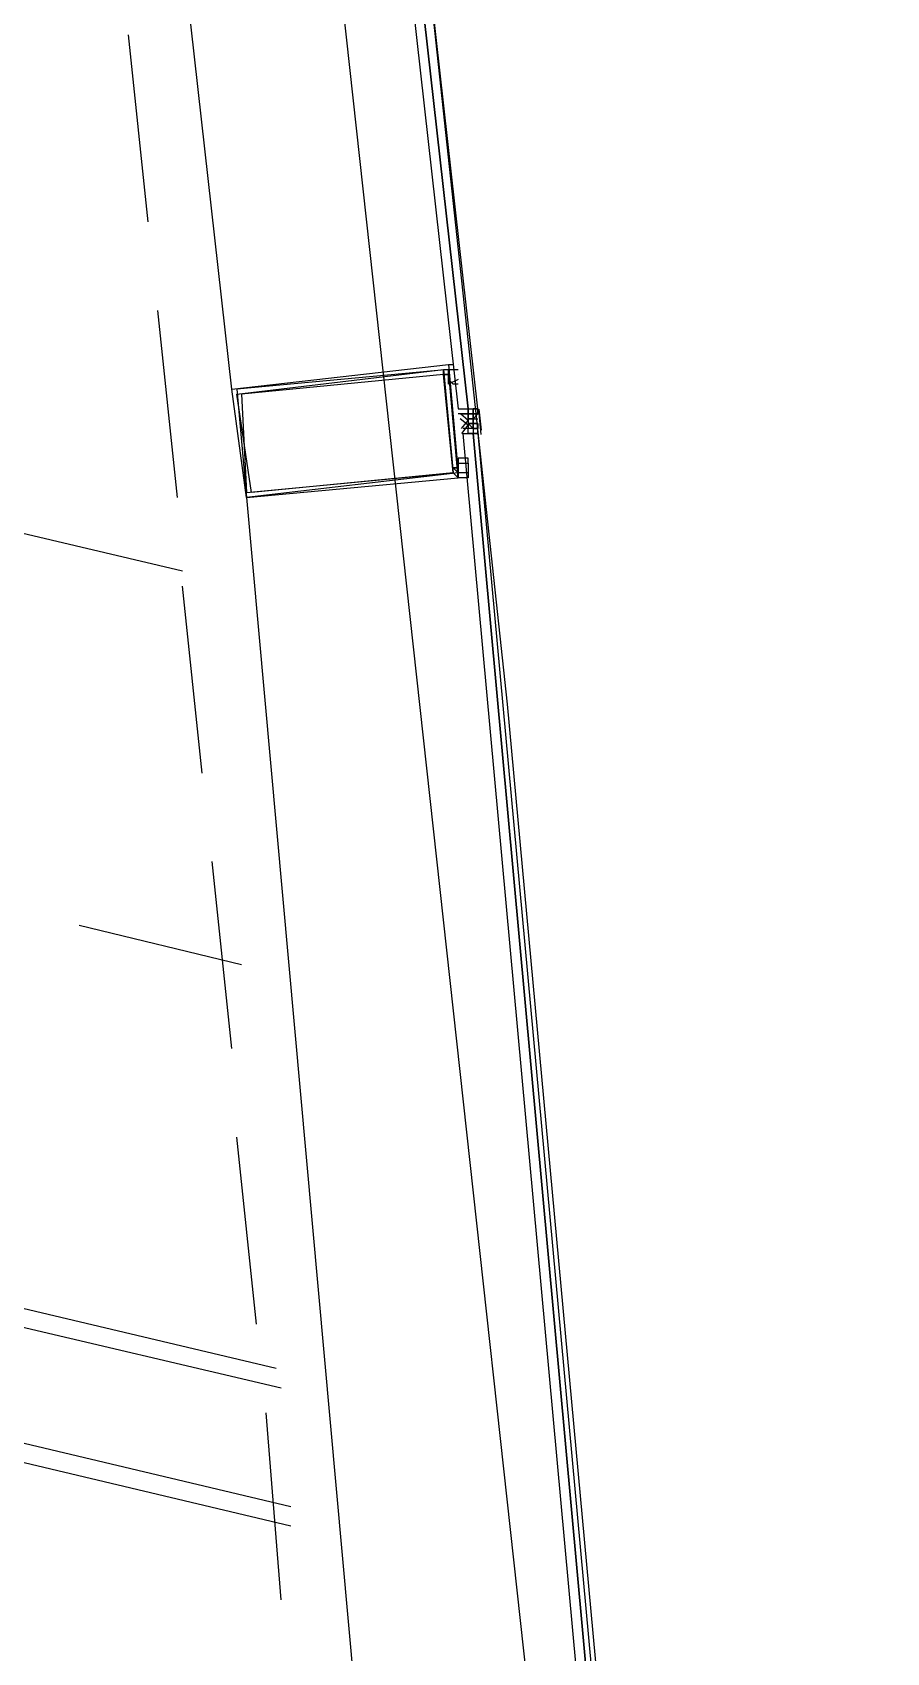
# Model space of a CAD drawing. Header units: feet. Extents: x -84 to 198, y -22 to 181.
# Drawn here: x 135.993 to 138.307, y 123.488 to 127.878 of the extents above; entities that cross this region are included whole.
import ezdxf

# ---------------------------------------------------------------- set-up
doc = ezdxf.new("R2010")
doc.units = ezdxf.units.FT
doc.layers.add('A-AREA-UNIDAD', color=30, linetype='CONTINUOUS')
doc.layers.add('A-LINEA', color=7, linetype='CONTINUOUS')

msp = doc.modelspace()

# ---------------------------------------------------------------- linework, layer by layer
at = {"layer": 'A-AREA-UNIDAD'}
msp.add_lwpolyline([(123.04, 112.4089), (137.28, 109.0133), (137.52, 109.2089), (137.472, 111.0578), (138.048, 111.0933), (137.36, 123.1644), (136.128, 134.3822), (134.72, 143.2533)], dxfattribs=at)
at = {"layer": 'A-LINEA'}
for p, q in [((136.5333, 126.9111), (136.12, 130.5911)), ((136.3067, 127.3644), (136.2533, 127.8711)), ((120.5733, 127.6978), (136.6933, 123.8844)), ((136.6933, 123.8311), (120.5067, 127.6578)), ((136.3867, 126.6178), (136.3333, 127.1244)), ((136.4, 126.4178), (133.4667, 127.1111)), ((137.12, 126.9511), (137.12, 126.9511)), ((137.1467, 126.9778), (137.1467, 126.9778)), ((137.1467, 126.9511), (137.1467, 126.9511)), ((137.1467, 126.9511), (137.1467, 126.9511)), ((137.1467, 126.9378), (137.1467, 126.9378)), ((137.1467, 126.9378), (137.1467, 126.9378)), ((137.1467, 126.8578), (137.1467, 126.8578)), ((137.1467, 126.8444), (137.1467, 126.8444)), ((137.16, 126.8578), (137.16, 126.8578)), ((137.16, 126.8578), (137.1733, 126.8578)), ((137.16, 126.8578), (137.16, 126.8578)), ((137.16, 126.8578), (137.16, 126.8578)), ((137.16, 126.8578), (137.16, 126.8578)), ((137.16, 126.8578), (137.16, 126.8578)), ((137.16, 126.8578), (137.16, 126.8578)), ((137.16, 126.8578), (137.16, 126.8578)), ((137.16, 126.8578), (137.16, 126.8578)), ((137.16, 126.8578), (137.16, 126.8578)), ((137.16, 126.8578), (137.16, 126.8578)), ((137.16, 126.8578), (137.16, 126.8578)), ((137.16, 126.8578), (137.16, 126.8578)), ((137.16, 126.8444), (137.16, 126.8444)), ((137.16, 126.8444), (137.1733, 126.8444)), ((137.16, 126.8444), (137.16, 126.8444)), ((137.1733, 126.8444), (137.16, 126.8444)), ((137.1733, 126.8444), (137.16, 126.8444)), ((137.16, 126.8444), (137.16, 126.8444)), ((137.16, 126.8444), (137.16, 126.8444)), ((137.16, 126.8444), (137.16, 126.8444)), ((137.16, 126.8444), (137.16, 126.8444)), ((137.16, 126.8444), (137.16, 126.8444)), ((137.16, 126.8444), (137.16, 126.8444)), ((137.1733, 126.8578), (137.1733, 126.8578)), ((137.1733, 126.8578), (137.1733, 126.8578)), ((137.1733, 126.8578), (137.1733, 126.8578)), ((137.1733, 126.8578), (137.1733, 126.8578)), ((137.1733, 126.8578), (137.1733, 126.8578)), ((137.1733, 126.8578), (137.1733, 126.8578)), ((137.1733, 126.8578), (137.1733, 126.8444)), ((137.1733, 126.8578), (137.1733, 126.8578)), ((137.1733, 126.8578), (137.1733, 126.8578)), ((137.1733, 126.8578), (137.1733, 126.8578)), ((137.1733, 126.8444), (137.1733, 126.8578)), ((137.1733, 126.8578), (137.1733, 126.8578)), ((137.1733, 126.8578), (137.1733, 126.8578)), ((137.1733, 126.8578), (137.1733, 126.8578)), ((137.1733, 126.8578), (137.1733, 126.8578)), ((137.1733, 126.8444), (137.1733, 126.8444)), ((137.1733, 126.8444), (137.1733, 126.8444)), ((137.1733, 126.8444), (137.1733, 126.8444)), ((137.1733, 126.8444), (137.1733, 126.8444)), ((137.1733, 126.8444), (137.1733, 126.8444)), ((137.1733, 126.8444), (137.1733, 126.8444)), ((137.1733, 126.8444), (137.1733, 126.8444)), ((137.1733, 126.8444), (137.1733, 126.8311)), ((137.1733, 126.8444), (137.1733, 126.8444)), ((137.1733, 126.8444), (137.1733, 126.8444)), ((137.1733, 126.8444), (137.1733, 126.8444)), ((137.1733, 126.8444), (137.1733, 126.8444)), ((137.1733, 126.8444), (137.1733, 126.8444)), ((137.1733, 126.8444), (137.1733, 126.8444)), ((137.1733, 126.8444), (137.1733, 126.8444)), ((137.1733, 126.8444), (137.1733, 126.8311)), ((137.1733, 126.8444), (137.1733, 126.8444)), ((137.1733, 126.8444), (137.1733, 126.8444)), ((137.1733, 126.8444), (137.1733, 126.8444)), ((137.1733, 126.8444), (137.1733, 126.8444)), ((137.1733, 126.8444), (137.1733, 126.8444)), ((137.1733, 126.8444), (137.1733, 126.8444)), ((137.1733, 126.8444), (137.1733, 126.8444)), ((137.1733, 126.8444), (137.1733, 126.8444)), ((137.1733, 126.8444), (137.1733, 126.8444)), ((137.1733, 126.8311), (137.1733, 126.8444)), ((137.1733, 126.8444), (137.1733, 126.8444)), ((137.1733, 126.8311), (137.1733, 126.8444)), ((137.1733, 126.8444), (137.1733, 126.8444)), ((137.1733, 126.8444), (137.1733, 126.8444)), ((137.1733, 126.8444), (137.1867, 126.8444)), ((137.1733, 126.8444), (137.1733, 126.8444)), ((137.1733, 126.8444), (137.1733, 126.8444)), ((137.1733, 126.8444), (137.1733, 126.8311)), ((137.1733, 126.8444), (137.1733, 126.8444)), ((137.1733, 126.8311), (137.1733, 126.8444)), ((137.1733, 126.8444), (137.1733, 126.8444)), ((137.1733, 126.8444), (137.1733, 126.8444)), ((137.1733, 126.8444), (137.1733, 126.8444)), ((137.1733, 126.8444), (137.1733, 126.8444)), ((137.1733, 126.8444), (137.1733, 126.8444)), ((137.1733, 126.8444), (137.1733, 126.8444)), ((137.1733, 126.8444), (137.1733, 126.8444)), ((137.1733, 126.8444), (137.1733, 126.8444)), ((137.1733, 126.8444), (137.1733, 126.8444)), ((137.1733, 126.8444), (137.1733, 126.8444)), ((137.1733, 126.8444), (137.1733, 126.8444)), ((137.1733, 126.8311), (137.1733, 126.8444)), ((137.1733, 126.8444), (137.1733, 126.8444)), ((137.1867, 126.8311), (137.1733, 126.8311)), ((137.1733, 126.8311), (137.1733, 126.8178)), ((137.1733, 126.8311), (137.1733, 126.8311)), ((137.1733, 126.8311), (137.1733, 126.8311)), ((137.1733, 126.8311), (137.1733, 126.8311)), ((137.1733, 126.8311), (137.1733, 126.8311)), ((137.1733, 126.8311), (137.1733, 126.8311)), ((137.1733, 126.8311), (137.1733, 126.8311)), ((137.1733, 126.8311), (137.1733, 126.8311)), ((137.1733, 126.8311), (137.1867, 126.8311)), ((137.1733, 126.8311), (137.1733, 126.8311)), ((137.1733, 126.8311), (137.1733, 126.8311)), ((137.1733, 126.8311), (137.1733, 126.8311)), ((137.1733, 126.8311), (137.1733, 126.8311)), ((137.1733, 126.8311), (137.1733, 126.8311)), ((137.1733, 126.8311), (137.1733, 126.8311)), ((137.1733, 126.8311), (137.1733, 126.8311)), ((137.1733, 126.8311), (137.1733, 126.8311)), ((137.1733, 126.8311), (137.1733, 126.8311)), ((137.1867, 126.8311), (137.1733, 126.8311)), ((137.1733, 126.8311), (137.1733, 126.8311)), ((137.1733, 126.8311), (137.1733, 126.8311)), ((137.1733, 126.8311), (137.1733, 126.8311)), ((137.1733, 126.8311), (137.1733, 126.8311)), ((137.1733, 126.8311), (137.1733, 126.8311)), ((137.1867, 126.8311), (137.1733, 126.8311)), ((137.1733, 126.8311), (137.1733, 126.8311)), ((137.1867, 126.8311), (137.1733, 126.8311)), ((137.1733, 126.8311), (137.1733, 126.8311)), ((137.1733, 126.8311), (137.1733, 126.8311)), ((137.1733, 126.8311), (137.1733, 126.8311)), ((137.1733, 126.8311), (137.1733, 126.8311)), ((137.1733, 126.8178), (137.1733, 126.8178)), ((137.1733, 126.8178), (137.1733, 126.8178)), ((137.1733, 126.8178), (137.1733, 126.8178)), ((137.1733, 126.8178), (137.1733, 126.8178)), ((137.1733, 126.8178), (137.1733, 126.8044)), ((137.1733, 126.8178), (137.1733, 126.8178)), ((137.1733, 126.8178), (137.1733, 126.8178)), ((137.1733, 126.8178), (137.1733, 126.8178)), ((137.1733, 126.8178), (137.1733, 126.8178)), ((137.1733, 126.8178), (137.1733, 126.8178)), ((137.1733, 126.8178), (137.1733, 126.8178)), ((137.1867, 126.8178), (137.1733, 126.8178)), ((137.1867, 126.8178), (137.1733, 126.8178)), ((137.1733, 126.8178), (137.1733, 126.8178)), ((137.1867, 126.8044), (137.1733, 126.8178)), ((137.1733, 126.8178), (137.1733, 126.8178)), ((137.1733, 126.8178), (137.1733, 126.8178)), ((137.1733, 126.8178), (137.1867, 126.8178)), ((137.1733, 126.8178), (137.1733, 126.8178)), ((137.1733, 126.8178), (137.1733, 126.8178)), ((137.1733, 126.8178), (137.1733, 126.8178)), ((137.1733, 126.8178), (137.1733, 126.8178)), ((137.1733, 126.8178), (137.1867, 126.8178)), ((137.1733, 126.8178), (137.1867, 126.8178)), ((137.1733, 126.8178), (137.1733, 126.8178)), ((137.1733, 126.8178), (137.1733, 126.8178)), ((137.1733, 126.8178), (137.1733, 126.8178)), ((137.1867, 126.8178), (137.1733, 126.8178)), ((137.1867, 126.8178), (137.1733, 126.8178)), ((137.1733, 126.8178), (137.1733, 126.8178)), ((137.1733, 126.8178), (137.1733, 126.8178)), ((137.1867, 126.8178), (137.1733, 126.8178)), ((137.1867, 126.8178), (137.1733, 126.8178)), ((137.1733, 126.8178), (137.1733, 126.8044)), ((137.1733, 126.8178), (137.1733, 126.8044)), ((137.1867, 126.8578), (137.1867, 126.8578)), ((137.1867, 126.8578), (137.1867, 126.8578)), ((137.1867, 126.8578), (137.1867, 126.8578)), ((137.1867, 126.8578), (137.1867, 126.8578)), ((137.1867, 126.8578), (137.1867, 126.8578)), ((137.1867, 126.8578), (137.1867, 126.8578)), ((137.1867, 126.8578), (137.1867, 126.8578)), ((137.1867, 126.8578), (137.1867, 126.8578)), ((137.2, 126.8578), (137.1867, 126.8578)), ((137.1867, 126.8444), (137.1867, 126.8578)), ((137.1867, 126.8578), (137.1867, 126.8578)), ((137.1867, 126.8578), (137.1867, 126.8578)), ((137.1867, 126.8578), (137.1867, 126.8578)), ((137.1867, 126.8578), (137.1867, 126.8578)), ((137.2, 126.8578), (137.1867, 126.8578)), ((137.1867, 126.8444), (137.1867, 126.8578)), ((137.1867, 126.8578), (137.1867, 126.8578)), ((137.1867, 126.8578), (137.1867, 126.8578)), ((137.1867, 126.8578), (137.1867, 126.8578)), ((137.1867, 126.8444), (137.1867, 126.8578)), ((137.1867, 126.8578), (137.1867, 126.8578)), ((137.1867, 126.8578), (137.1867, 126.8578)), ((137.1867, 126.8578), (137.1867, 126.8578)), ((137.1867, 126.8444), (137.1867, 126.8444)), ((137.1867, 126.8444), (137.1867, 126.8444)), ((137.1867, 126.8444), (137.1867, 126.8444)), ((137.1867, 126.8444), (137.1867, 126.8444)), ((137.1867, 126.8444), (137.1867, 126.8444)), ((137.1867, 126.8444), (137.1867, 126.8444)), ((137.1867, 126.8444), (137.1867, 126.8444)), ((137.1867, 126.8444), (137.1867, 126.8444)), ((137.2, 126.8444), (137.1867, 126.8311)), ((137.1867, 126.8444), (137.1867, 126.8444)), ((137.1867, 126.8444), (137.1867, 126.8444)), ((137.1867, 126.8444), (137.1867, 126.8444)), ((137.1867, 126.8444), (137.1867, 126.8444)), ((137.1867, 126.8444), (137.1867, 126.8444)), ((137.1867, 126.8444), (137.1867, 126.8444)), ((137.1867, 126.8444), (137.1867, 126.8444)), ((137.1867, 126.8444), (137.1867, 126.8444)), ((137.1867, 126.8444), (137.1867, 126.8444)), ((137.1867, 126.8444), (137.1867, 126.8444)), ((137.2, 126.8444), (137.1867, 126.8444)), ((137.1867, 126.8444), (137.1867, 126.8444)), ((137.1867, 126.8444), (137.1867, 126.8444)), ((137.1867, 126.8444), (137.1867, 126.8444)), ((137.2, 126.8444), (137.1867, 126.8444)), ((137.1867, 126.8444), (137.1867, 126.8444)), ((137.1867, 126.8444), (137.1867, 126.8444)), ((137.1867, 126.8444), (137.1867, 126.8444)), ((137.1867, 126.8444), (137.1867, 126.8444)), ((137.2, 126.8444), (137.1867, 126.8444)), ((137.2, 126.8444), (137.1867, 126.8444)), ((137.1867, 126.8444), (137.1867, 126.8444)), ((137.1867, 126.8311), (137.1867, 126.8444)), ((137.1867, 126.8444), (137.1867, 126.8444)), ((137.1867, 126.8444), (137.1867, 126.8444)), ((137.1867, 126.8444), (137.1867, 126.8444)), ((137.1867, 126.8444), (137.1867, 126.8444)), ((137.1867, 126.8444), (137.1867, 126.8444)), ((137.1867, 126.8444), (137.1867, 126.8444)), ((137.1867, 126.8444), (137.1867, 126.8444)), ((137.1867, 126.8444), (137.1867, 126.8444)), ((137.1867, 126.8444), (137.1867, 126.8444)), ((137.1867, 126.8444), (137.1867, 126.8444)), ((137.1867, 126.8444), (137.1867, 126.8444)), ((137.1867, 126.8444), (137.1867, 126.8444)), ((137.1867, 126.8444), (137.1867, 126.8444)), ((137.1867, 126.8444), (137.1867, 126.8444)), ((137.1867, 126.8444), (137.1867, 126.8444)), ((137.1867, 126.8444), (137.1867, 126.8444)), ((137.1867, 126.8444), (137.1867, 126.8444)), ((137.1867, 126.8444), (137.1867, 126.8444)), ((137.1867, 126.8444), (137.1867, 126.8444)), ((137.1867, 126.8444), (137.1867, 126.8444)), ((137.2, 126.8444), (137.1867, 126.8444)), ((137.1867, 126.8444), (137.1867, 126.8444)), ((137.1867, 126.8444), (137.1867, 126.8311)), ((137.1867, 126.8311), (137.1867, 126.8311)), ((137.1867, 126.8311), (137.1867, 126.8311)), ((137.1867, 126.8311), (137.1867, 126.8311)), ((137.1867, 126.8311), (137.1867, 126.8311)), ((137.1867, 126.8311), (137.1867, 126.8311)), ((137.1867, 126.8311), (137.1867, 126.8311)), ((137.1867, 126.8311), (137.1867, 126.8311)), ((137.1867, 126.8311), (137.1867, 126.8311)), ((137.1867, 126.8311), (137.1867, 126.8311)), ((137.1867, 126.8311), (137.1867, 126.8311)), ((137.1867, 126.8311), (137.1867, 126.8311)), ((137.1867, 126.8311), (137.1867, 126.8311)), ((137.1867, 126.8311), (137.1867, 126.8311)), ((137.1867, 126.8311), (137.2, 126.8311)), ((137.1867, 126.8311), (137.1867, 126.8311)), ((137.1867, 126.8311), (137.1867, 126.8311)), ((137.1867, 126.8311), (137.1867, 126.8311)), ((137.1867, 126.8311), (137.1867, 126.8311)), ((137.1867, 126.8311), (137.1867, 126.8311)), ((137.1867, 126.8311), (137.1867, 126.8311)), ((137.1867, 126.8311), (137.1867, 126.8311)), ((137.1867, 126.8311), (137.1867, 126.8178)), ((137.1867, 126.8311), (137.1867, 126.8311)), ((137.1867, 126.8311), (137.1867, 126.8311)), ((137.1867, 126.8311), (137.1867, 126.8311)), ((137.1867, 126.8311), (137.1867, 126.8311)), ((137.1867, 126.8311), (137.1867, 126.8311)), ((137.1867, 126.8311), (137.1867, 126.8311)), ((137.1867, 126.8311), (137.1867, 126.8311)), ((137.1867, 126.8311), (137.1867, 126.8311)), ((137.1867, 126.8311), (137.1867, 126.8311)), ((137.1867, 126.8311), (137.1867, 126.8311)), ((137.1867, 126.8311), (137.1867, 126.8311)), ((137.1867, 126.8311), (137.1867, 126.8311)), ((137.1867, 126.8311), (137.1867, 126.8311)), ((137.1867, 126.8311), (137.1867, 126.8311)), ((137.1867, 126.8311), (137.1867, 126.8311)), ((137.1867, 126.8311), (137.1867, 126.8311)), ((137.1867, 126.8311), (137.1867, 126.8311)), ((137.1867, 126.8311), (137.1867, 126.8311)), ((137.1867, 126.8311), (137.1867, 126.8311)), ((137.1867, 126.8311), (137.1867, 126.8311)), ((137.1867, 126.8311), (137.1867, 126.8311)), ((137.1867, 126.8178), (137.1867, 126.8311)), ((137.1867, 126.8311), (137.1867, 126.8311)), ((137.1867, 126.8178), (137.1867, 126.8311)), ((137.1867, 126.8311), (137.1867, 126.8311)), ((137.1867, 126.8311), (137.1867, 126.8311)), ((137.1867, 126.8311), (137.1867, 126.8311)), ((137.1867, 126.8311), (137.1867, 126.8311)), ((137.1867, 126.8311), (137.1867, 126.8311)), ((137.1867, 126.8178), (137.1867, 126.8311)), ((137.1867, 126.8311), (137.1867, 126.8311)), ((137.1867, 126.8311), (137.1867, 126.8311)), ((137.1867, 126.8311), (137.1867, 126.8311)), ((137.1867, 126.8311), (137.1867, 126.8311)), ((137.1867, 126.8178), (137.1867, 126.8178)), ((137.1867, 126.8178), (137.1867, 126.8178)), ((137.1867, 126.8178), (137.1867, 126.8178)), ((137.1867, 126.8178), (137.1867, 126.8178)), ((137.1867, 126.8178), (137.1867, 126.8178)), ((137.1867, 126.8178), (137.1867, 126.8178)), ((137.1867, 126.8178), (137.2, 126.8178)), ((137.1867, 126.8178), (137.1867, 126.8178)), ((137.1867, 126.8178), (137.1867, 126.8178)), ((137.1867, 126.8178), (137.1867, 126.8178)), ((137.1867, 126.8178), (137.1867, 126.8178)), ((137.1867, 126.8178), (137.1867, 126.8178)), ((137.1867, 126.8178), (137.1867, 126.8178)), ((137.1867, 126.8178), (137.1867, 126.8044)), ((137.1867, 126.8178), (137.1867, 126.8178)), ((137.1867, 126.8178), (137.1867, 126.8178)), ((137.1867, 126.8178), (137.1867, 126.8044)), ((137.1867, 126.8178), (137.1867, 126.8178)), ((137.1867, 126.8178), (137.1867, 126.8178)), ((137.1867, 126.8178), (137.1867, 126.8178)), ((137.1867, 126.8178), (137.1867, 126.8178)), ((137.1867, 126.8178), (137.1867, 126.8178)), ((137.1867, 126.8178), (137.1867, 126.8178)), ((137.1867, 126.8178), (137.1867, 126.8178)), ((137.1867, 126.8178), (137.1867, 126.8178)), ((137.1867, 126.8178), (137.1867, 126.8178)), ((137.1867, 126.8044), (137.1867, 126.8178)), ((137.1867, 126.8178), (137.1867, 126.8178)), ((137.1867, 126.8178), (137.2, 126.8178)), ((137.1867, 126.8044), (137.1867, 126.8178)), ((137.1867, 126.8178), (137.1867, 126.8178)), ((137.1867, 126.8178), (137.1867, 126.8178)), ((137.1867, 126.8178), (137.1867, 126.8178)), ((137.1867, 126.8178), (137.1867, 126.8178)), ((137.1867, 126.8178), (137.1867, 126.8178)), ((137.1867, 126.8178), (137.1867, 126.8178)), ((137.1867, 126.8178), (137.1867, 126.8178)), ((137.1867, 126.8178), (137.1867, 126.8044)), ((137.1867, 126.8178), (137.1867, 126.8178)), ((137.1867, 126.8178), (137.1867, 126.8178)), ((137.1867, 126.8178), (137.1867, 126.8178)), ((137.1867, 126.8178), (137.1867, 126.8178)), ((137.1867, 126.8178), (137.2, 126.8178)), ((137.1867, 126.8178), (137.1867, 126.8178)), ((137.1867, 126.8178), (137.1867, 126.8178)), ((137.1867, 126.8178), (137.1867, 126.8178)), ((137.1867, 126.8178), (137.1867, 126.8178)), ((137.1867, 126.8178), (137.1867, 126.8178)), ((137.1867, 126.8178), (137.1867, 126.8178)), ((137.1867, 126.8178), (137.1867, 126.8178)), ((137.1867, 126.8178), (137.1867, 126.8178)), ((137.2, 126.8578), (137.2, 126.8578)), ((137.2, 126.8578), (137.2, 126.8578)), ((137.2, 126.8578), (137.2, 126.8444)), ((137.2, 126.8444), (137.2, 126.8578)), ((137.2, 126.8444), (137.2, 126.8444)), ((137.2, 126.8444), (137.2, 126.8444)), ((137.2, 126.8444), (137.2, 126.8444)), ((137.2, 126.8444), (137.2, 126.8444)), ((137.2, 126.8444), (137.2, 126.8444)), ((137.2, 126.8444), (137.2, 126.8444)), ((137.2, 126.8444), (137.2, 126.8444)), ((137.2, 126.8444), (137.2, 126.8444)), ((137.2, 126.8444), (137.2, 126.8444)), ((137.2, 126.8444), (137.2, 126.8444)), ((137.2, 126.8444), (137.2, 126.8444)), ((137.2, 126.8311), (137.2, 126.8311)), ((137.2, 126.8311), (137.2, 126.8311)), ((137.2, 126.8311), (137.2, 126.8311)), ((137.2, 126.8311), (137.2, 126.8311)), ((137.2, 126.8311), (137.2, 126.8311)), ((137.2, 126.8311), (137.2, 126.8311)), ((137.2, 126.8311), (137.2, 126.8311)), ((137.2, 126.8311), (137.2, 126.8311)), ((137.2, 126.8311), (137.2, 126.8311)), ((137.2, 126.8311), (137.2, 126.8311)), ((137.2, 126.8311), (137.2, 126.8311)), ((137.2, 126.8311), (137.2, 126.8311)), ((137.2, 126.8311), (137.2, 126.8311)), ((137.2, 126.8178), (137.2, 126.8178)), ((137.2, 126.8178), (137.2, 126.8044)), ((137.2, 126.8178), (137.2, 126.8178)), ((137.2, 126.8178), (137.2, 126.8178)), ((137.2, 126.8178), (137.2, 126.8178)), ((137.2, 126.8178), (137.2, 126.8178)), ((137.2, 126.8178), (137.2, 126.8178)), ((137.2, 126.8178), (137.2, 126.8178)), ((137.2, 126.8178), (137.2, 126.8178)), ((137.2, 126.8178), (137.2, 126.8178)), ((137.2, 126.8178), (137.2, 126.8178)), ((137.2, 126.8178), (137.2, 126.8178)), ((137.2, 126.8178), (137.2, 126.8178)), ((137.2, 126.8178), (137.2, 126.8178)), ((137.2, 126.8178), (137.2, 126.8178)), ((137.2, 126.8044), (137.2, 126.8178)), ((137.2, 126.8044), (137.2, 126.8178)), ((137.2, 126.8178), (137.2, 126.8178)), ((137.2, 126.8178), (137.2, 126.8178)), ((137.2, 126.8178), (137.2, 126.8178)), ((137.2, 126.8178), (137.2, 126.8178)), ((137.2, 126.8178), (137.2, 126.8178)), ((137.2, 126.8178), (137.2, 126.8178)), ((137.2, 126.8178), (137.2, 126.8178)), ((137.2, 126.8178), (137.2, 126.8178)), ((137.2, 126.8178), (137.2, 126.8178)), ((137.2, 126.8178), (137.2, 126.8178)), ((137.2, 126.8178), (137.2, 126.8178)), ((137.2, 126.8178), (137.2, 126.8178)), ((137.2, 126.8178), (137.2, 126.8178)), ((137.2023, 126.8574), (137.2088, 126.7998)), ((137.2027, 126.8458), (137.208, 126.7881)), ((137.16, 126.8044), (137.16, 126.8044)), ((137.16, 126.8044), (137.16, 126.8044)), ((137.16, 126.8044), (137.16, 126.8044)), ((137.16, 126.8044), (137.16, 126.8044)), ((137.16, 126.8044), (137.16, 126.8044)), ((137.16, 126.8044), (137.16, 126.8044)), ((137.16, 126.8044), (137.16, 126.8044)), ((137.16, 126.7911), (137.16, 126.7911)), ((137.16, 126.7911), (137.16, 126.7911)), ((137.16, 126.7911), (137.16, 126.7911)), ((137.16, 126.7911), (137.16, 126.7911)), ((137.16, 126.7911), (137.16, 126.7911)), ((137.16, 126.7911), (137.16, 126.7911)), ((137.16, 126.7911), (137.16, 126.7911)), ((137.16, 126.7911), (137.16, 126.7911)), ((137.1733, 126.8044), (137.1733, 126.8044)), ((137.1733, 126.8044), (137.1733, 126.8044)), ((137.1733, 126.8044), (137.1733, 126.8044)), ((137.1733, 126.8044), (137.1733, 126.8044)), ((137.1733, 126.8044), (137.1733, 126.8044)), ((137.1733, 126.8044), (137.1733, 126.8044)), ((137.1733, 126.8044), (137.1733, 126.8044)), ((137.1733, 126.8044), (137.1733, 126.8044)), ((137.1733, 126.8044), (137.1733, 126.8044)), ((137.1733, 126.8044), (137.1733, 126.8044)), ((137.1733, 126.8044), (137.1733, 126.8044)), ((137.1733, 126.8044), (137.1733, 126.8044)), ((137.1733, 126.8044), (137.1733, 126.8044)), ((137.1733, 126.8044), (137.1733, 126.8044)), ((137.1733, 126.8044), (137.1733, 126.8044)), ((137.1733, 126.8044), (137.1733, 126.8044)), ((137.1733, 126.8044), (137.1733, 126.8044)), ((137.1733, 126.7911), (137.1733, 126.8044)), ((137.1733, 126.8044), (137.1733, 126.8044)), ((137.1733, 126.8044), (137.1733, 126.8044)), ((137.1733, 126.8044), (137.1733, 126.8044)), ((137.1733, 126.8044), (137.1733, 126.8044)), ((137.1733, 126.8044), (137.1733, 126.8044)), ((137.1733, 126.8044), (137.1733, 126.8044)), ((137.1733, 126.8044), (137.1733, 126.8044)), ((137.1733, 126.8044), (137.1733, 126.8044)), ((137.1733, 126.8044), (137.1733, 126.8044)), ((137.1733, 126.8044), (137.1733, 126.8044)), ((137.1733, 126.8044), (137.1733, 126.8044)), ((137.1733, 126.8044), (137.1733, 126.8044)), ((137.1733, 126.8044), (137.1733, 126.8044)), ((137.1733, 126.8044), (137.1733, 126.8044)), ((137.1733, 126.8044), (137.1733, 126.8044)), ((137.1733, 126.8044), (137.1733, 126.8044)), ((137.1733, 126.8044), (137.1733, 126.8044)), ((137.1733, 126.8044), (137.1733, 126.8044)), ((137.1733, 126.8044), (137.1733, 126.8044)), ((137.1733, 126.7911), (137.1733, 126.7911)), ((137.1733, 126.7911), (137.1733, 126.7911)), ((137.1733, 126.7911), (137.1733, 126.7911)), ((137.1733, 126.7911), (137.1733, 126.7911)), ((137.1733, 126.7911), (137.1733, 126.7911)), ((137.1733, 126.7911), (137.1733, 126.7911)), ((137.1733, 126.7911), (137.1733, 126.7911)), ((137.1733, 126.7911), (137.1733, 126.7911)), ((137.1733, 126.7911), (137.1733, 126.7911)), ((137.1733, 126.7911), (137.1733, 126.7911)), ((137.1733, 126.7911), (137.1733, 126.7911)), ((137.1867, 126.7911), (137.1733, 126.7911)), ((137.1867, 126.8044), (137.1867, 126.8044)), ((137.1867, 126.8044), (137.1867, 126.8044)), ((137.1867, 126.8044), (137.1867, 126.8044)), ((137.1867, 126.8044), (137.1867, 126.8044)), ((137.1867, 126.8044), (137.1867, 126.8044)), ((137.1867, 126.8044), (137.1867, 126.8044)), ((137.1867, 126.8044), (137.1867, 126.8044)), ((137.1867, 126.8044), (137.1867, 126.8044)), ((137.1867, 126.8044), (137.1867, 126.8044)), ((137.1867, 126.8044), (137.1867, 126.8044)), ((137.1867, 126.8044), (137.1867, 126.8044)), ((137.1867, 126.8044), (137.1867, 126.8044)), ((137.1867, 126.8044), (137.1867, 126.8044)), ((137.1867, 126.8044), (137.1867, 126.8044)), ((137.1867, 126.8044), (137.1867, 126.8044)), ((137.1867, 126.8044), (137.1867, 126.8044)), ((137.1867, 126.8044), (137.1867, 126.8044)), ((137.1867, 126.8044), (137.1867, 126.8044)), ((137.1867, 126.8044), (137.2, 126.8044)), ((137.1867, 126.8044), (137.1867, 126.8044)), ((137.1867, 126.8044), (137.1867, 126.8044)), ((137.1867, 126.8044), (137.1867, 126.8044)), ((137.1867, 126.8044), (137.1867, 126.8044)), ((137.1867, 126.8044), (137.1867, 126.8044)), ((137.1867, 126.8044), (137.1867, 126.8044)), ((137.1867, 126.8044), (137.1867, 126.8044)), ((137.1867, 126.8044), (137.1867, 126.8044)), ((137.1867, 126.8044), (137.1867, 126.8044)), ((137.1867, 126.8044), (137.1867, 126.8044)), ((137.1867, 126.8044), (137.1867, 126.8044)), ((137.1867, 126.8044), (137.1867, 126.8044)), ((137.1867, 126.8044), (137.1867, 126.8044)), ((137.1867, 126.8044), (137.1867, 126.8044)), ((137.1867, 126.8044), (137.1867, 126.8044)), ((137.1867, 126.8044), (137.1867, 126.8044)), ((137.2, 126.8044), (137.1867, 126.8044)), ((137.1867, 126.8044), (137.1867, 126.8044)), ((137.1867, 126.8044), (137.1867, 126.8044)), ((137.2, 126.8044), (137.1867, 126.8044)), ((137.2, 126.8044), (137.1867, 126.8044)), ((137.1867, 126.8044), (137.1867, 126.8044)), ((137.1867, 126.8044), (137.2, 126.8044)), ((137.1867, 126.8044), (137.1867, 126.7911)), ((137.1867, 126.8044), (137.1867, 126.7911)), ((137.1867, 126.7911), (137.1867, 126.7911)), ((137.1867, 126.7911), (137.1867, 126.7911)), ((137.1867, 126.7911), (137.1867, 126.7911)), ((137.1867, 126.7911), (137.1867, 126.7911)), ((137.1867, 126.7911), (137.1867, 126.7911)), ((137.2, 126.7911), (137.1867, 126.7911)), ((137.1867, 126.7911), (137.1867, 126.7911)), ((137.1867, 126.7911), (137.1867, 126.7911)), ((137.1867, 126.7911), (137.1867, 126.7911)), ((137.1867, 126.7911), (137.1867, 126.7911)), ((137.1867, 126.7911), (137.1867, 126.7911)), ((137.1867, 126.7911), (137.1867, 126.7911)), ((137.1867, 126.7911), (137.1867, 126.7911)), ((137.1867, 126.7911), (137.1867, 126.7911)), ((137.2, 126.8044), (137.2, 126.8044)), ((137.2, 126.8044), (137.2, 126.8044)), ((137.2, 126.8044), (137.2, 126.8044)), ((137.2, 126.8044), (137.2, 126.8044)), ((137.2, 126.8044), (137.2, 126.8044)), ((137.2, 126.8044), (137.2, 126.8044)), ((137.2, 126.8044), (137.2, 126.8044)), ((137.2, 126.8044), (137.2, 126.8044)), ((137.2, 126.8044), (137.2, 126.8044)), ((137.2, 126.8044), (137.2, 126.8044)), ((137.2, 126.7911), (137.2, 126.8044)), ((137.2, 126.8044), (137.2, 126.8044)), ((137.2, 126.8044), (137.2, 126.8044)), ((137.2, 126.8044), (137.2, 126.8044)), ((137.2, 126.8044), (137.2, 126.8044)), ((137.2, 126.8044), (137.2, 126.8044)), ((137.2, 126.8044), (137.2, 126.8044)), ((137.2, 126.8044), (137.2, 126.8044)), ((137.2, 126.8044), (137.2, 126.8044)), ((137.2, 126.8044), (137.2, 126.8044)), ((137.2, 126.8044), (137.2, 126.8044)), ((137.2, 126.8044), (137.2, 126.8044)), ((137.2, 126.8044), (137.2, 126.8044)), ((137.2, 126.8044), (137.2, 126.8044)), ((137.2, 126.8044), (137.2, 126.8044)), ((137.2, 126.8044), (137.2, 126.8044)), ((137.2, 126.7911), (137.2, 126.7911)), ((137.2, 126.7911), (137.2, 126.7911)), ((137.16, 126.7111), (137.16, 126.7111)), ((136.5733, 126.6178), (136.9067, 122.9244)), ((136.4533, 125.8711), (136.4, 126.3778)), ((136.5333, 125.1244), (136.48, 125.6311)), ((136.56, 125.3511), (136.12, 125.4578)), ((136.6533, 124.2578), (133, 125.1244)), ((136.6667, 124.2044), (132.9333, 125.0844)), ((136.6, 124.3778), (136.5467, 124.8844)), ((136.6667, 123.6311), (136.6267, 124.1378))]:
    msp.add_line(p, q, dxfattribs=at)
for points in [[(138.3067, 108.7111), (138.2133, 112.1778), (138.0667, 115.6578), (137.8533, 119.1244), (137.6, 122.5911), (137.28, 126.0578), (136.9067, 129.5244), (136.48, 132.9778), (136, 136.4178), (135.4667, 139.8578), (134.88, 143.2844)], [(137.1733, 126.8578), (136.7333, 130.7778), (136.7067, 130.7778), (137.1467, 126.8578), (137.16, 126.8578), (137.1733, 126.8578)], [(137.2, 126.8578), (136.76, 130.7778), (136.7467, 130.7778), (136.7333, 130.7778), (137.1733, 126.8578), (137.2, 126.8578)], [(136.5733, 126.6178), (136.5333, 126.9111), (137.12, 126.9778), (137.1467, 126.6844), (136.5733, 126.6178)], [(136.5867, 126.6311), (136.5467, 126.8978), (137.1067, 126.9644), (137.1333, 126.6844), (136.5867, 126.6311)], [(136.5467, 126.9111), (136.5733, 126.6178), (137.1467, 126.6711), (137.12, 126.9644), (136.5467, 126.9111)], [(136.56, 126.8978), (136.5733, 126.6311), (137.1333, 126.6844), (137.1067, 126.9511), (136.56, 126.8978)], [(137.1467, 126.9378), (137.1467, 126.9378), (137.1467, 126.9378), (137.12, 126.9244), (137.12, 126.9244), (137.12, 126.9511), (137.12, 126.9511), (137.12, 126.9511), (137.12, 126.9511), (137.12, 126.9511), (137.1067, 126.9511), (137.1067, 126.9511), (137.1067, 126.9644), (137.12, 126.9644), (137.12, 126.9644), (137.12, 126.9644), (137.12, 126.9644), (137.12, 126.9644), (137.12, 126.9644)], [(137.1067, 126.9511), (137.12, 126.9511), (137.12, 126.9511), (137.12, 126.9511), (137.12, 126.9511), (137.12, 126.9511), (137.12, 126.9644), (137.12, 126.9644), (137.1467, 126.9644), (137.1467, 126.9644), (137.1467, 126.9644)], [(137.12, 126.9778), (137.1333, 126.9778), (137.1333, 126.9778)], [(137.12, 126.9644), (137.12, 126.9511), (137.12, 126.9511), (137.12, 126.9511), (137.12, 126.9511)], [(137.1467, 126.9644), (137.1467, 126.9644), (137.1467, 126.9644)], [(137.1467, 126.9511), (137.1467, 126.9511), (137.1467, 126.9511)], [(137.1467, 126.9244), (137.1467, 126.9244), (137.1467, 126.9244), (137.1333, 126.9244), (137.1333, 126.9244), (137.12, 126.9378), (137.12, 126.9378), (137.12, 126.9378), (137.12, 126.9378), (137.12, 126.9378), (137.12, 126.9378), (137.12, 126.9378)], [(137.12, 126.9378), (137.12, 126.9378), (137.12, 126.9378), (137.12, 126.9378)], [(137.1467, 126.8578), (137.16, 126.8578), (137.1733, 126.8578), (137.1867, 126.8578), (137.2, 126.8578)], [(137.2, 126.8444), (137.1867, 126.8444), (137.1733, 126.8444), (137.16, 126.8444), (137.1467, 126.8444)], [(137.1564, 126.7913), (137.1732, 126.8135), (137.1516, 126.831)], [(137.1557, 126.8046), (137.1733, 126.8261), (137.1523, 126.8444)], [(137.1867, 126.8444), (137.1867, 126.8444), (137.1733, 126.8444)], [(137.1733, 126.8311), (137.1867, 126.8311), (137.1867, 126.8178)], [(137.1867, 126.8578), (137.1867, 126.8578), (137.1867, 126.8444), (137.2, 126.8444)], [(137.1867, 126.8444), (137.1867, 126.8578), (137.2, 126.8578)], [(137.2, 126.8444), (137.1867, 126.8444), (137.1867, 126.8311)], [(137.2, 126.8044), (137.2, 126.8178), (137.1867, 126.8178)], [(137.1867, 126.8178), (137.1867, 126.8178), (137.2, 126.8178)], [(137.2, 126.8044), (137.1867, 126.8044), (137.1733, 126.8044), (137.16, 126.8044)], [(137.1733, 126.7911), (137.1867, 126.7911), (137.5467, 122.8578), (137.5333, 122.8578), (137.52, 122.8578), (137.16, 126.7911), (137.1733, 126.7911)], [(137.16, 126.7911), (137.1733, 126.7911), (137.1867, 126.7911), (137.2, 126.7911)], [(137.2, 126.7911), (137.56, 122.8711), (137.56, 122.8578), (137.5467, 122.8578), (137.1867, 126.7911), (137.2, 126.7911)], [(137.1733, 126.7111), (137.1733, 126.7111), (137.1733, 126.7244), (137.1733, 126.7244), (137.1467, 126.7244), (137.1467, 126.7244), (137.1467, 126.6978), (137.1467, 126.6978), (137.1467, 126.6978), (137.1467, 126.6978), (137.1467, 126.6978), (137.1467, 126.6978), (137.1333, 126.6978)], [(137.1733, 126.7111), (137.1733, 126.6978), (137.1733, 126.6978), (137.1733, 126.6844), (137.1733, 126.6844), (137.1733, 126.6844), (137.1467, 126.6844), (137.1467, 126.6844), (137.1467, 126.6978), (137.1467, 126.6978), (137.1467, 126.6978), (137.1467, 126.6844), (137.1467, 126.6844), (137.1333, 126.6978)], [(137.1733, 126.6978), (137.1733, 126.6844), (137.1733, 126.6844), (137.1733, 126.6711), (137.1733, 126.6711), (137.1733, 126.6711), (137.1467, 126.6711), (137.1467, 126.6711), (137.1467, 126.6844), (137.1467, 126.6844), (137.1467, 126.6844), (137.1467, 126.6844), (137.1467, 126.6711), (137.1333, 126.6844), (137.1333, 126.6844), (137.1333, 126.6978), (137.1467, 126.6978), (137.1467, 126.6844), (137.1467, 126.6844), (137.1467, 126.6844)], [(137.1467, 126.6978), (137.1467, 126.7111), (137.1467, 126.7111), (137.1733, 126.7111)], [(137.1733, 126.7111), (137.1733, 126.6978), (137.1733, 126.6978)]]:
    msp.add_lwpolyline(points, dxfattribs=at)
for points in [[(137.1467, 126.6978), (137.1467, 126.6978), (137.1467, 126.6978), (137.1467, 126.6978)], [(137.1467, 126.6844), (137.1467, 126.6844), (137.1467, 126.6844), (137.1467, 126.6844)]]:
    msp.add_lwpolyline(points, close=True, dxfattribs=at)

doc.saveas('drawing.dxf')
